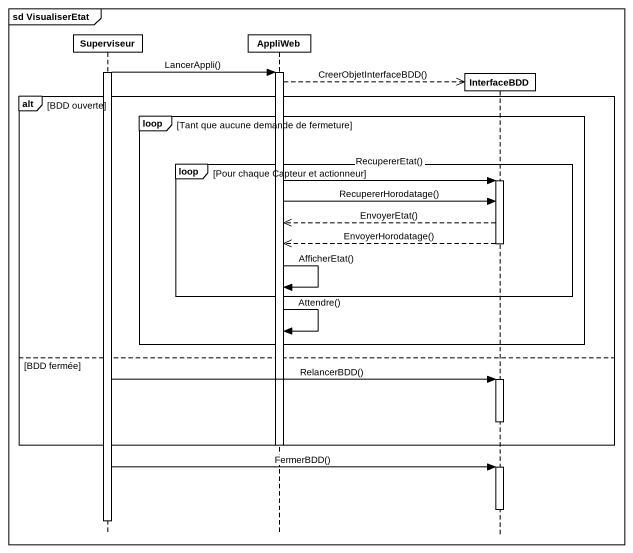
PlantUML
@startuml
mainframe sd VisualiserEtat
hide footbox
participant Superviseur
participant AppliWeb
participant InterfaceBDD

activate Superviseur
Superviseur -> AppliWeb : LancerAppli()
activate AppliWeb
AppliWeb -->> InterfaceBDD ** : CreerObjetInterfaceBDD()
alt BDD ouverte
  loop Tant que aucune demande de fermeture
    loop Pour chaque Capteur et actionneur
      AppliWeb -> InterfaceBDD : RecupererEtat()
      activate InterfaceBDD
      AppliWeb -> InterfaceBDD : RecupererHorodatage()
      InterfaceBDD -->> AppliWeb : EnvoyerEtat()
      InterfaceBDD -->> AppliWeb : EnvoyerHorodatage()
      deactivate InterfaceBDD
      AppliWeb -> AppliWeb : AfficherEtat()
    end
    AppliWeb -> AppliWeb : Attendre()
  end
else BDD fermée
  Superviseur -> InterfaceBDD : RelancerBDD()
  activate InterfaceBDD
  deactivate InterfaceBDD
end
deactivate AppliWeb
Superviseur -> InterfaceBDD : FermerBDD()
activate InterfaceBDD
deactivate InterfaceBDD
deactivate Superviseur
@enduml
